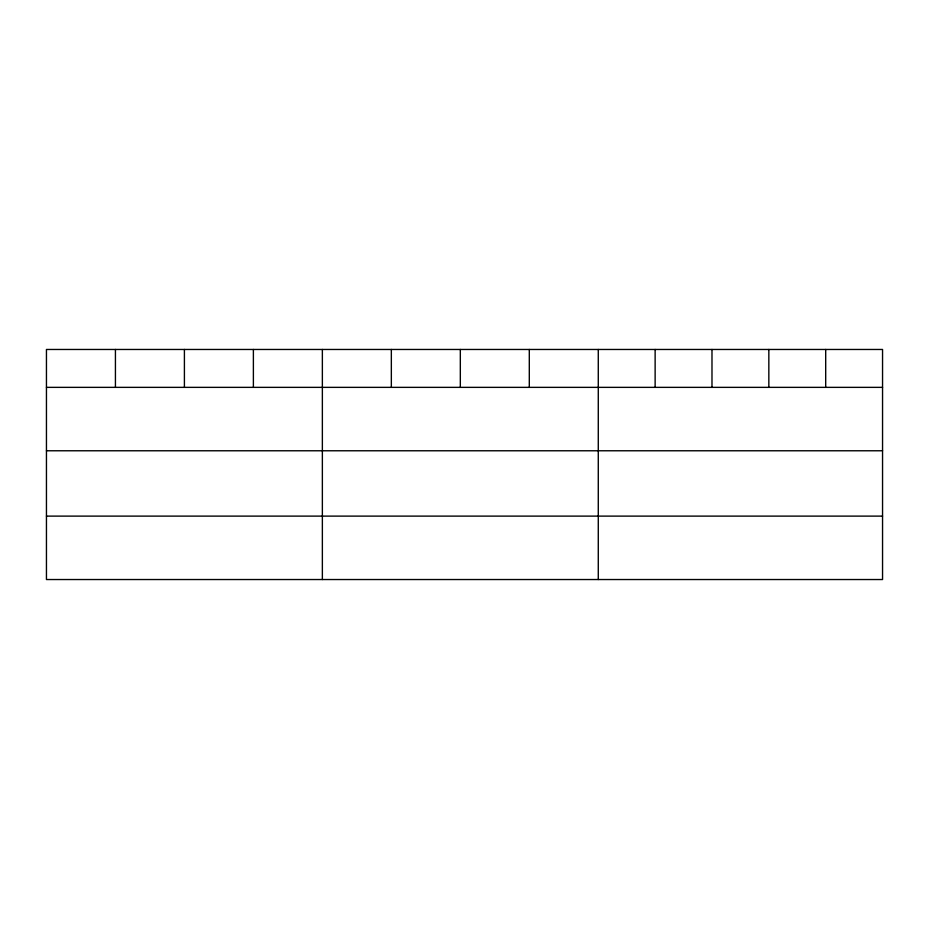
<?xml version="1.0" encoding="UTF-8"?>
<svg xmlns="http://www.w3.org/2000/svg" width="929" height="929" viewBox="0 0 929 929"><rect width="100%" height="100%" fill="white"/><g stroke="black" fill="none" stroke-linecap="round" stroke-linejoin="round"><path stroke-width="1.39" d="M882.55 450.774L882.55 349.467L46.45 349.467L46.45 579.533L882.55 579.533L882.55 450.774L46.45 450.774M46.45 387.358L882.55 387.358M46.45 516.118L882.55 516.118M825.695 349.467L825.695 387.358M768.84 349.467L768.84 387.358M711.986 349.467L711.986 387.358M655.131 349.467L655.131 387.358M598.276 349.467L598.276 579.533M529.298 349.467L529.298 387.358M460.319 349.467L460.319 387.358M391.341 349.467L391.341 387.358M322.363 349.467L322.363 579.533M253.385 349.467L253.385 387.358M184.406 349.467L184.406 387.358M115.428 349.467L115.428 387.358"/></g></svg>
